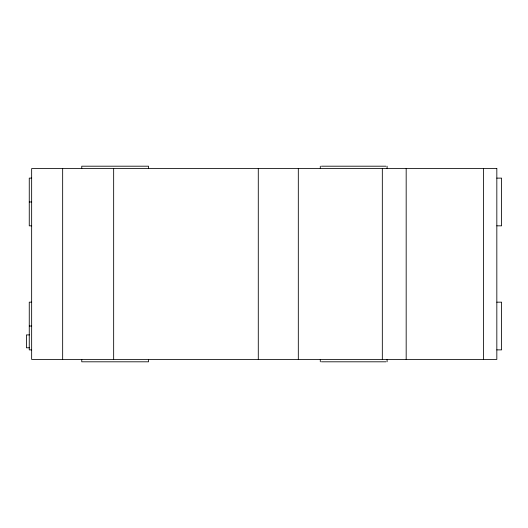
<?xml version="1.0" encoding="UTF-8"?>
<svg xmlns="http://www.w3.org/2000/svg" width="528" height="528" viewBox="0 0 528 528"><rect width="100%" height="100%" fill="white"/><g stroke="black" fill="none" stroke-linecap="round" stroke-linejoin="round"><path stroke-width="0.79" d="M321.44 166.195L385.955 166.195M31.647 178.121L29.264 178.121L29.264 225.832L31.647 225.832M496.828 178.121L501.6 178.121L501.6 225.832L496.828 225.832M29.264 201.973L31.647 201.973M31.647 302.168L29.264 302.168L29.264 349.879L31.647 349.879M496.828 302.168L501.6 302.168L501.6 349.879L496.828 349.879M29.264 326.027L31.647 326.027M29.396 334.91L26.4 334.91L26.4 347.794L29.396 347.794M321.44 361.805L385.955 361.805M483.602 168.577L483.602 359.423M406.177 168.577L406.177 359.423M387.097 166.195L387.097 168.577M387.097 359.423L387.097 361.805M382.325 168.577L382.325 359.423M320.298 166.195L320.298 168.577M320.298 359.423L320.298 361.805M298.313 168.577L298.313 359.423M258.284 168.577L258.284 359.423M148.54 168.577L148.54 166.195L81.748 166.195L81.748 168.577M148.54 359.423L148.54 361.805L81.748 361.805L81.748 359.423M113.659 168.577L113.659 359.423M62.66 168.577L62.66 359.423M496.828 168.577L31.647 168.577L31.647 359.423L496.828 359.423L496.828 168.577"/></g></svg>
